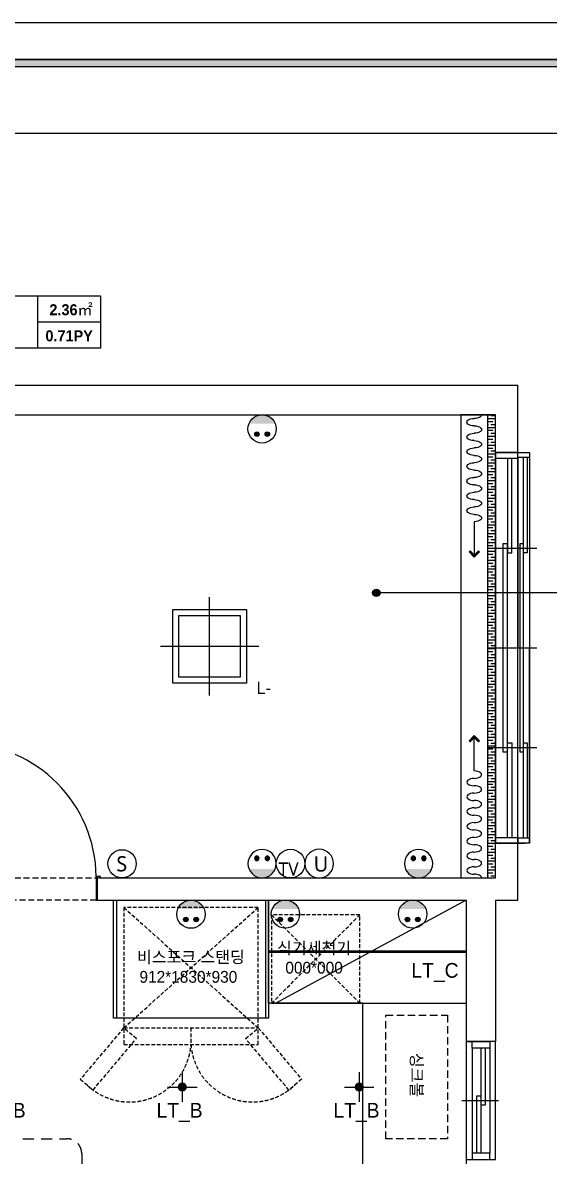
# Model space of a CAD drawing. Header units: inches. Extents: x 38372 to 259385, y 31566 to 93830.
# Drawn here: x 104880 to 108452, y 62080 to 69766 of the extents above; entities that cross this region are included whole.
import ezdxf
from ezdxf.enums import TextEntityAlignment as Align

# ---------------------------------------------------------------- set-up
doc = ezdxf.new("R2010")
doc.units = ezdxf.units.IN
doc.header["$LTSCALE"] = 50
doc.header["$MEASUREMENT"] = 0
for name, pattern in [('DASHED', [0.75, 0.5, -0.25]), ('DASHEDX2', [1.5, 1, -0.5]), ('DH-HID2', [1.2, 0.8, -0.4]), ('HID', [2.5, 1.5, -1])]:
    doc.linetypes.add(name, pattern=pattern)
for name, color, linetype in [('0-ELC TEXT', 7, 'Continuous'), ('01. F-소품', 3, 'Continuous'), ('02-WAL', 2, 'Continuous'), ('03-TEXT', 3, 'Continuous'), ('04-WIN', 4, 'Continuous'), ('06-FUR', 6, 'Continuous'), ('06-LIGHT', 4, 'Continuous'), ('2-con', 2, 'Continuous'), ('3.기호.계단선', 30, 'Continuous'), ('4-win', 4, 'Continuous'), ('_LIBR', 4, 'Continuous'), ('CO-DOOR', 8, 'Continuous'), ('F-SYM', 7, 'Continuous'), ('FORM(YOURNAME)-11', 1, 'Continuous'), ('FUR', 8, 'DASHED'), ('RC-LIGHT', 7, 'Continuous'), ('설비', 140, 'Continuous')]:
    doc.layers.add(name, color=color, linetype=linetype)
doc.styles.add('DH-TEXT', font='')
doc.styles.get("Standard").update_dxf_attribs({"font": 'malgun.ttf'})
doc.styles.add('YOURNAME', font='HY울릉도M.TTF')
doc.styles.add('넥슨고딕', font='NEXONLv1GothicBold.ttf')
doc.styles.add('코레일둥고', font='Korail_Round_Gothic_Medium.ttf')
doc.styles.get('DH-TEXT').set_extended_font_data('HY울릉도L')

# ---------------------------------------------------------------- blocks, each defined once
blk = doc.blocks.new('FORM-PLAN')
at = {"layer": 'FORM(YOURNAME)-11'}
h = blk.add_hatch(color=256, dxfattribs=at)
h.dxf.hatch_style = 1
h.paths.add_polyline_path([(-71444, 55115), (10556, 55115), (10556, 54915), (-71444, 54915)])
h.paths.add_polyline_path([(-71444, -2085), (10556, -2085), (10556, -2285), (-71444, -2285)])
at = {"layer": 'Defpoints', "color": 158}
for points in [[(-71444, -2285), (10556, -2285), (10556, 55115), (-71444, 55115)], [(-69444, 53115), (-64, 53115), (-64, 1215), (-69444, 1215)]]:
    blk.add_lwpolyline(points, close=True, dxfattribs=at)
at = {"layer": 'FORM(YOURNAME)-11', "color": 250}
blk.add_lwpolyline([(-72444, -3285), (11556, -3285), (11556, 56115), (-72444, 56115)], close=True, dxfattribs=at)
at = {"layer": 'FORM(YOURNAME)-11'}
blk.add_lwpolyline([(-71444, 55115), (10556, 55115), (10556, 54915), (-71444, 54915)], close=True, dxfattribs=at)
at = {"layer": 'FORM(YOURNAME)-11', "color": 3, "style": 'YOURNAME'}
for tag, height, p in [('1', 450, (9905, 18188)), ('2', 450, (9905, 17544)), ('3', 450, (9905, 16257)), ('4', 450, (9905, 14326)), ('5', 515, (9905, 12009)), ('6', 515, (9905, 9757)), ('7', 515, (9905, 7504)), ('8', 515, (9905, 5252)), ('9', 515, (9905, 2999)), ('10', 515, (5655, 811)), ('11', 515, (9905, 747)), ('12', 515, (5655, -1441)), ('13', 515, (9905, -1441))]:
    blk.add_attdef(tag, text='', height=height, dxfattribs=at).set_placement(p, align=Align.MIDDLE_RIGHT)
blk = doc.blocks.new('ffwfr')
at = {"layer": '02-WAL', "color": 8}
blk.add_line((108088, 64202.5), (108288, 64202.5), dxfattribs=at)
at = {"layer": '04-WIN', "color": 8}
for p, q in [((108088, 66812.5), (108088, 65527.5)), ((108238, 66812.5), (108238, 65527.5)), ((108318, 66817.5), (108318, 65527.5)), ((108038, 66202.5), (108368, 66202.5)), ((108038, 65527.5), (108368, 65527.5)), ((108088, 64242.5), (108088, 65527.5)), ((108238, 64242.5), (108238, 65527.5)), ((108318, 64237.5), (108318, 65527.5)), ((108038, 64852.5), (108368, 64852.5)), ((107928, 62812.5), (107928, 62102.5)), ((107988, 62812.5), (107988, 62102.5)), ((108048, 62812.5), (108048, 62102.5)), ((107858, 62457.5), (108108, 62457.5))]:
    blk.add_line(p, q, dxfattribs=at)
for points in [[(108148, 66852.5), (108088, 66852.5), (108088, 66812.5), (108238, 66812.5), (108238, 66852.5)], [(108168, 66812.5), (108168, 66172.5), (108198, 66172.5), (108198, 66812.5)], [(108318, 66852.5), (108318, 66817.5), (108238, 66817.5)], [(108303, 66817.5), (108303, 66172.5), (108278, 66172.5), (108278, 66817.5)], [(108168, 64242.5), (108168, 64882.5), (108198, 64882.5), (108198, 64242.5)], [(108278, 64237.5), (108278, 64882.5), (108303, 64882.5), (108303, 64237.5)], [(108148, 64202.5), (108088, 64202.5), (108088, 64242.5), (108238, 64242.5), (108238, 64202.5)], [(108318, 64202.5), (108318, 64237.5), (108238, 64237.5)], [(108018, 62812.5), (108018, 62427.5), (107988, 62427.5)], [(107988, 62487.5), (107958, 62487.5), (107958, 62102.5)]]:
    blk.add_lwpolyline(points, dxfattribs=at)
for points in [[(108318, 66852.5), (108318, 64202.5), (108088, 64202.5), (108088, 66852.5)], [(108168, 66232.5), (108138, 66232.5), (108138, 65527.5), (108138, 64822.5), (108168, 64822.5), (108168, 65527.5)], [(108253, 65527.5), (108253, 64822.5), (108278, 64822.5), (108278, 65527.5), (108278, 66232.5), (108253, 66232.5)], [(107928, 62857.5), (108048, 62857.5), (108048, 62812.5), (107928, 62812.5)], [(108048, 62102.5), (107928, 62102.5), (107928, 62057.5), (108048, 62057.5)]]:
    blk.add_lwpolyline(points, close=True, dxfattribs=at)
at = {"layer": '06-FUR', "color": 8}
for p, q in [((105496, 63017.5), (105496, 63817.5)), ((105496, 63817.5), (106548, 63817.5)), ((105516, 63817.5), (105516, 63017.5)), ((106528, 63817.5), (106528, 63017.5)), ((106548, 63117.5), (106548, 63817.5)), ((106548, 63817.5), (107888, 63817.5)), ((106548, 63817.5), (106548, 63017.5)), ((107888, 63817.5), (106598, 63117.5)), ((107888, 63817.5), (107888, 61052.5)), ((107188, 63117.5), (106548, 63117.5)), ((106598, 63117.5), (107888, 63117.5)), ((107188, 61052.5), (107188, 63117.5)), ((106548, 63017.5), (105496, 63017.5))]:
    blk.add_line(p, q, dxfattribs=at)
at = {"layer": '06-FUR', "color": 8, "linetype": 'DASHEDX2'}
for p, q in [((107342.8, 62197.5), (107342.8, 63037.5)), ((107342.8, 63037.5), (107762.8, 63037.5)), ((107762.8, 63037.5), (107762.8, 62197.5)), ((107762.8, 62197.5), (107342.8, 62197.5))]:
    blk.add_line(p, q, dxfattribs=at)
at = {"layer": '2-con', "color": 8}
for p, q in [((96908, 67307.5), (108238, 67307.5)), ((108238, 66852.5), (108238, 67307.5)), ((104388, 67107.5), (108088, 67107.5)), ((108088, 66852.5), (108088, 67107.5)), ((108088, 66852.5), (108238, 66852.5)), ((108088, 63967.5), (108088, 64202.5)), ((108088, 64202.5), (108238, 64202.5)), ((108238, 63817.5), (108238, 64202.5)), ((105388, 63817.5), (105388, 63967.5)), ((105388, 63967.5), (108088, 63967.5)), ((105388, 63817.5), (107888, 63817.5)), ((107888, 63817.5), (107888, 62857.5)), ((108088, 63817.5), (108088, 62857.5)), ((108088, 63817.5), (108238, 63817.5)), ((107888, 62857.5), (108048, 62857.5))]:
    blk.add_line(p, q, dxfattribs=at)
at = {"layer": '4-win', "color": 8}
for points in [[(108238, 66852.5), (108088, 66852.5), (108088, 64202.5), (108238, 64202.5)], [(107888, 62057.5), (108088, 62057.5), (108088, 62857.5), (107888, 62857.5)]]:
    blk.add_lwpolyline(points, close=True, dxfattribs=at)
at = {"layer": '_LIBR', "color": 8, "linetype": 'Continuous'}
blk.add_lwpolyline([(105379, 63967.5), (105409, 63967.5), (105409, 63976.5), (105379, 63976.5), (105379, 63967.5)], dxfattribs=at)
blk.add_lwpolyline([(105388, 63967.5), (105379, 63967.5), (105379, 63817.5), (105388, 63817.5)], close=True, dxfattribs=at)
blk.add_arc((104466.8, 63967.3), 912.3, 0.57582, 89.04221, dxfattribs=at)
at = {"layer": 'CO-DOOR', "color": 8, "linetype": 'DH-HID2'}
blk.add_lwpolyline([(105379, 63817.5), (104467, 63817.5), (104467, 63967.5), (105379, 63967.5)], close=True, dxfattribs=at)
at = {"layer": 'FUR', "color": 8}
for p, q in [((105566, 62950.5), (106478, 63767.5)), ((105566, 63767.5), (106478, 62950.5)), ((106478, 63767.5), (105566, 63767.5)), ((105566, 63767.5), (105566, 62837.5)), ((106478, 62837.5), (106478, 63767.5)), ((106568, 63117.5), (107168, 63717.5)), ((106568, 63717.5), (107168, 63117.5)), ((107168, 63717.5), (106568, 63717.5)), ((106568, 63717.5), (106568, 63117.5)), ((107168, 63117.5), (107168, 63717.5)), ((106568, 63117.5), (107168, 63117.5)), ((107238, 63117.5), (107888, 63117.5)), ((105565.4, 62950.9), (105271.4, 62602.3)), ((105651.8, 62878.1), (105565.4, 62950.9)), ((105566, 62950.5), (106478, 62950.5)), ((106022, 62950.5), (106022, 62837.5)), ((106392.2, 62878.1), (106478.6, 62950.9)), ((106478.6, 62950.9), (106772.6, 62602.3)), ((105357.8, 62529.5), (105651.8, 62878.1)), ((106686.2, 62529.5), (106392.2, 62878.1)), ((105566, 62837.5), (106478, 62837.5)), ((105271.4, 62602.3), (105357.8, 62529.5)), ((106772.6, 62602.3), (106686.2, 62529.5))]:
    blk.add_line(p, q, dxfattribs=at)
at = {"layer": 'FUR', "color": 8, "linetype": 'HID'}
blk.add_lwpolyline([(104880.9, 62199.2), (105180.9, 62199.2, -0.414214), (105280.9, 62099.2), (105280.9, 61799.2, -0.414214), (105180.9, 61699.2), (104880.9, 61699.2)], format="xyb", dxfattribs=at)
at = {"layer": 'FUR', "color": 8}
for centre, start, end in [((105605, 62866.5), 225.98232, 356.02429), ((106439, 62866.5), 183.97571, 314.01768)]:
    blk.add_arc(centre, 418, start, end, dxfattribs=at)
at = {"layer": '06-FUR', "color": 8, "linetype": 'DASHEDX2', "style": '코레일둥고'}
for s, p in [('식기세척기', (106606, 63451.9)), ('비스포크 스탠딩', (105655.2, 63391.2)), ('912*1830*930', (105672.5, 63256.7)), ('000*000', (106661.8, 63319))]:
    blk.add_text(s, height=80, dxfattribs=at).set_placement(p)
blk.add_text('싱크볼', height=80, rotation=270, dxfattribs=at).set_placement((107512.9, 62781.4))
blk = doc.blocks.new('FFSFDF')
at = {"layer": '01. F-소품'}
blk.add_hatch(color=8, dxfattribs=at).paths.add_polyline_path([(1567672.9, 1746751.1), (1567679.9, 1746744.1), (1567715.3, 1746779.4), (1567679.9, 1746814.8), (1567672.9, 1746807.7), (1567701.2, 1746779.4)])
at = {"layer": '01. F-소품', "color": 8}
for p, q in [((1567672.9, 1746807.7), (1567679.9, 1746814.8)), ((1567474.8, 1746779.4), (1567701.2, 1746779.4)), ((1567672.9, 1746751.1), (1567679.9, 1746744.1))]:
    blk.add_line(p, q, dxfattribs=at)
for points in [[(1567679.9, 1746814.8), (1567715.3, 1746779.4), (1567679.9, 1746744.1)], [(1567672.9, 1746807.7), (1567701.2, 1746779.4), (1567672.9, 1746751.1)]]:
    blk.add_lwpolyline(points, dxfattribs=at)
for centre, start_param, end_param in [((1566799.8, 1746779.4), 1.570796, 4.712389), ((1566899.8, 1746779.4), 1.570796, 4.712389), ((1566999.8, 1746779.4), 1.570796, 4.712389), ((1567099.8, 1746779.4), 1.570796, 4.712389), ((1567199.8, 1746779.4), 1.570796, 4.712389), ((1567299.8, 1746779.4), 1.570796, 4.712389), ((1567399.8, 1746779.4), 1.570796, 4.712389), ((1566749.8, 1746779.4), 6.283185, 7.853982), ((1566849.8, 1746779.4), 4.712389, 7.853982), ((1566949.8, 1746779.4), 4.712389, 7.853982), ((1567049.8, 1746779.4), 4.712389, 7.853982), ((1567149.8, 1746779.4), 4.712389, 7.853982), ((1567249.8, 1746779.4), 4.712389, 7.853982), ((1567349.8, 1746779.4), 4.712389, 7.853982), ((1567449.8, 1746779.4), 4.712389, 7.853982)]:
    blk.add_ellipse(centre, major_axis=(0, -50), ratio=0.5, start_param=start_param, end_param=end_param, dxfattribs=at)
blk = doc.blocks.new('G-101')
at = {"layer": 'RC-LIGHT', "color": 251}
for p, q in [((0, -400), (0, 400)), ((400, 0), (-400, 0))]:
    blk.add_line(p, q, dxfattribs=at)
at = {"layer": 'RC-LIGHT', "color": 7}
for p, q in [((-300, -300), (-300, 300)), ((-300, 300), (300, 300)), ((300, 300), (300, -300)), ((300, -300), (-300, -300))]:
    blk.add_line(p, q, dxfattribs=at)
at = {"layer": 'RC-LIGHT', "color": 1}
blk.add_lwpolyline([(-250, 250), (250, 250), (250, -250), (-250, -250)], close=True, dxfattribs=at)
at = {"layer": 'RC-LIGHT', "style": 'DH-TEXT'}
blk.add_attdef('L-', text='', height=100, dxfattribs=at).set_placement((383.2, -287.8), align=Align.TOP_LEFT)
blk = doc.blocks.new('ghehrth')
at = {"layer": '06-LIGHT'}
h = blk.add_hatch(color=256, dxfattribs=at)
h.dxf.hatch_style = 1
edge = h.paths.add_edge_path()
edge.add_arc((74745, 23106.8), 31.2, 270, 630)
at = {"color": 1, "linetype": 'Continuous'}
for p, q in [((74745, 23006.8), (74745, 23206.8)), ((74645, 23106.8), (74845, 23106.8))]:
    blk.add_line(p, q, dxfattribs=at)
blk = doc.blocks.new('swich')
at = {"layer": '설비', "color": 140}
blk.add_circle((372828.6, -86554.1), 84, dxfattribs=at)
at = {"layer": '설비', "color": 140, "insert": (372858.7, -86509.1), "char_height": 90, "width": 143.497, "attachment_point": 3}
blk.add_mtext('{\\fMalgun Gothic|b0|i0|c129|p50;S}', dxfattribs=at)
blk = doc.blocks.new('egoo')
at = {"layer": '설비'}
h = blk.add_hatch(color=140, dxfattribs=at)
edge = h.paths.add_edge_path()
edge.add_arc((1015645, 443434), 22.3, 0, 360)
h = blk.add_hatch(color=140, dxfattribs=at)
edge = h.paths.add_edge_path()
edge.add_arc((1015748, 443434), 22.3, 0, 360)
h = blk.add_hatch(color=140, dxfattribs=at)
edge = h.paths.add_edge_path()
edge.add_line((1015826, 443329), (1015567, 443329))
edge.add_ellipse((1015696, 443381), major_axis=(99, 99), ratio=1, start_angle=156.9578, end_angle=293.0422)
at = {"layer": '설비', "color": 140}
for centre, radius in [((1015696, 443381), 140), ((1015645, 443434), 22.3), ((1015748, 443434), 22.3)]:
    blk.add_circle(centre, radius, dxfattribs=at)
blk = doc.blocks.new('utp')
at = {"layer": '설비', "color": 140}
blk.add_circle((372928, -86921), 140, dxfattribs=at)
at = {"layer": '설비', "color": 140, "insert": (372982, -87001), "char_height": 150, "width": 275.64, "attachment_point": 9}
blk.add_mtext('{\\fMalgun Gothic|b0|i0|c129|p50;U}', dxfattribs=at)
blk = doc.blocks.new('TV')
at = {"layer": '설비', "color": 140}
blk.add_circle((146227, 46947), 140, dxfattribs=at)
at = {"layer": '설비', "color": 140, "insert": (146088, 46828), "char_height": 130, "width": 275.64, "attachment_point": 7}
blk.add_mtext('{\\fMalgun Gothic|b0|i0|c129|p50;\\W0.48965; }{\\fMalgun Gothic|b0|i0|c129|p50;TV}', dxfattribs=at)

msp = doc.modelspace()

# ---------------------------------------------------------------- hatches: boundary and pattern name
at = {"layer": '0-ELC TEXT'}
h = msp.add_hatch(color=256, dxfattribs=at)
h.dxf.hatch_style = 1
edge = h.paths.add_edge_path()
edge.add_arc((107279.1, 65900.9), 25, 0, 360)
at = {"layer": '3.기호.계단선'}
h = msp.add_hatch(dxfattribs=at)
h.set_pattern_fill('GOST_WOOD', color=256, scale=10, angle=90)
h.set_pattern_definition([(180, (21500, 1e-11), (7e-15, 60), [100, -20]), (180, (21520, 20), (7e-15, 60), [60, -15, 30, -15]), (180, (21550, 40), (7e-15, 60), [100, -20])])
h.paths.add_polyline_path([(108088, 67107.5), (108033, 67107.5), (108033, 63967.5), (108088, 63967.5)])
at = {"layer": '설비'}
h = msp.add_hatch(color=10, dxfattribs=at)
edge = h.paths.add_edge_path()
edge.add_line((105933.1, 63757.5), (106110.9, 63757.5))
edge.add_ellipse((106022, 63721.7), major_axis=(-67.8, -67.8), ratio=1, start_angle=156.95778, end_angle=293.04222)
h = msp.add_hatch(color=10, dxfattribs=at)
edge = h.paths.add_edge_path()
edge.add_arc((105987, 63685.9), 15.3, 0, 360)
h = msp.add_hatch(color=10, dxfattribs=at)
edge = h.paths.add_edge_path()
edge.add_arc((106057, 63685.9), 15.3, 0, 360)

# ---------------------------------------------------------------- linework, layer by layer
at = {"layer": '0-ELC TEXT'}
for p, q in [((104982.8, 67560.2), (104982.8, 67914)), ((104982.8, 67737.1), (105407.5, 67737.1)), ((108536.7, 65900.9), (107279.1, 65900.9))]:
    msp.add_line(p, q, dxfattribs=at)
msp.add_lwpolyline([(103925.6, 67914), (105407.5, 67914), (105407.5, 67560.2), (103925.6, 67560.2)], close=True, dxfattribs=at)
msp.add_circle((107279.1, 65900.9), 25, dxfattribs=at)
at = {"layer": '06-LIGHT'}
msp.add_lwpolyline([(108033, 67107.5), (107853, 67107.5), (107853, 63967.5), (108033, 63967.5)], dxfattribs=at)
at = {"layer": '06-LIGHT', "color": 10, "linetype": 'HID', "const_width": 20}
msp.add_lwpolyline([(106548, 63467.5), (107888, 63467.5)], dxfattribs=at)
at = {"layer": '3.기호.계단선'}
msp.add_lwpolyline([(108088, 67107.5), (108033, 67107.5), (108033, 63967.5), (108088, 63967.5), (108088, 67107.5)], dxfattribs=at)
at = {"layer": '설비', "color": 10}
for centre, radius in [((106022, 63721.7), 95.8), ((105987, 63685.9), 15.3), ((106057, 63685.9), 15.3)]:
    msp.add_circle(centre, radius, dxfattribs=at)

# ---------------------------------------------------------------- block references
msp.add_blockref('ffwfr', (0, 0))
at = {"color": 0, "xscale": -1, "rotation": 90}
msp.add_blockref('FFSFDF', (1854722.4, 1633857.3), dxfattribs=at)
at = {"color": 0, "rotation": 90.00000000000001}
msp.add_blockref('FFSFDF', (1854722.4, -1502782.3), dxfattribs=at)
at = {"layer": '06-LIGHT', "rotation": 270}
for p in [(82856.2, 137295), (84056.2, 137295)]:
    msp.add_blockref('ghehrth', p, dxfattribs=at)
at = {"layer": 'F-SYM', "xscale": 0.2500000000000001, "yscale": 0.2500000000000001, "zscale": 0.2500000000000001}
msp.add_blockref('FORM-PLAN', (111037, 55737.3), dxfattribs=at)
at = {"layer": 'RC-LIGHT', "color": 140, "xscale": 0.6845238224412213, "yscale": 0.6845238224412213, "zscale": 0.6845238224412213, "rotation": 180}
for p in [(801772.6, 370516.8), (801930.8, 367226.8), (802793.6, 367226.8)]:
    msp.add_blockref('egoo', p, dxfattribs=at)
at = {"layer": 'RC-LIGHT', "xscale": 0.8333333333333334, "yscale": 0.8333333333333334, "zscale": 0.8333333333333334}
msp.add_blockref('G-101', (106148, 65537.5), dxfattribs=at).add_auto_attribs({'L-': 'L-'})
at = {"layer": 'RC-LIGHT', "color": 140, "xscale": -0.6845238224412213, "yscale": 0.6845238224412213, "zscale": 0.6845238224412213}
for p in [(801772.6, -239440.5), (802834.1, -239440.5)]:
    msp.add_blockref('egoo', p, dxfattribs=at)
at = {"layer": 'RC-LIGHT', "xscale": 0.6944444444444445, "yscale": 0.6944444444444445, "zscale": 0.6944444444444445}
msp.add_blockref('TV', (5150.9, 31462.4), dxfattribs=at)
at = {"layer": '설비', "color": 140, "xscale": 1.140873015873041, "yscale": 1.140873015873041, "zscale": 1.140873015873041}
msp.add_blockref('swich', (-319795.2, 162810.5), dxfattribs=at)
at = {"layer": '설비', "color": 253, "xscale": -0.6944444444444445, "yscale": 0.6944444444444445, "zscale": 0.6944444444444445}
msp.add_blockref('utp', (365869.2, 124426.4), dxfattribs=at)

# ---------------------------------------------------------------- texts
at = {"layer": '03-TEXT', "style": '넥슨고딕'}
for s, p in [('2.36㎡', (105208.4, 67782.2)), ('0.71PY', (105195.6, 67605.3))]:
    msp.add_text(s, height=75, dxfattribs=at).set_placement(p, align=Align.CENTER)
at = {"layer": '설비', "color": 30, "style": '코레일둥고'}
for s, p in [('LT_C', (107516.8, 63390.7)), ('LT_B', (104588.1, 62442.4)), ('LT_B', (105788.1, 62442.4)), ('LT_B', (106988.1, 62442.4))]:
    msp.add_text(s, height=100, dxfattribs=at).set_placement(p, align=Align.TOP_LEFT)

doc.saveas('drawing.dxf')
